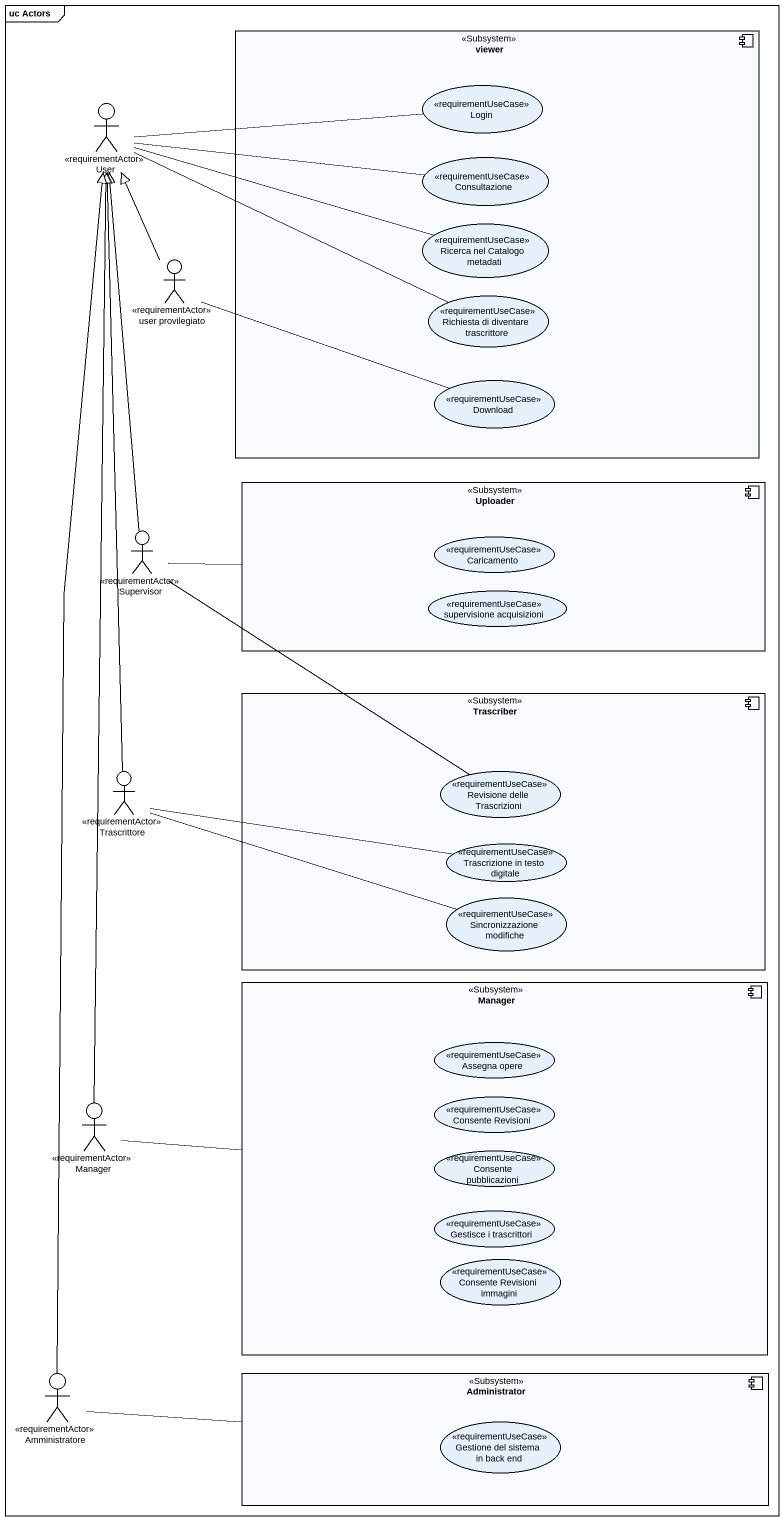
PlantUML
@startuml
mainframe uc Actors
component viewer <<Subsystem>> {
  usecase Login <<requirementUseCase>>
  usecase Consultazione <<requirementUseCase>>
  usecase "Ricerca nel Catalogo metadati" as Ricerca_nel_Catalogo <<requirementUseCase>>
  usecase "Richiesta di diventare trascrittore" as Richiesta_di_diventare <<requirementUseCase>>
  usecase Download <<requirementUseCase>>
}
actor User <<requirementActor>>
actor "user provilegiato" as user_provilegiato <<requirementActor>>
component Uploader <<Subsystem>> {
  usecase Caricamento <<requirementUseCase>>
  usecase "supervisione acquisizioni" as supervisione_acquisizioni <<requirementUseCase>>
}
actor Supervisor <<requirementActor>>
component Trascriber <<Subsystem>> {
  usecase "Revisione delle Trascrizioni" as Revisione_delle_Trascrizioni <<requirementUseCase>>
  usecase "Trascrizione in testo digitale" as Trascrizione_in_testo <<requirementUseCase>>
  usecase "Sincronizzazione modifiche" as Sincronizzazione_modifiche <<requirementUseCase>>
}
actor Trascrittore <<requirementActor>>
component Manager <<Subsystem>> {
  usecase "Assegna opere" as Assegna_opere <<requirementUseCase>>
  usecase "Consente Revisioni" as Consente_Revisioni <<requirementUseCase>>
  usecase "Consente pubblicazioni" as Consente_pubblicazioni <<requirementUseCase>>
  usecase "Gestisce i trascrittori" as Gestisce_i_trascrittori <<requirementUseCase>>
  usecase "Consente Revisioni immagini" as Consente_Revisioni_immagini <<requirementUseCase>>
}
actor "Manager" as Manager_2 <<requirementActor>>
actor Amministratore <<requirementActor>>
component Administrator <<Subsystem>> {
  usecase "Gestione del sistema in back end" as Gestione_del_sistema_in <<requirementUseCase>>
}
User -right- Login
User -right- Consultazione
User -right- Ricerca_nel_Catalogo
User -right- Richiesta_di_diventare
user_provilegiato -up-|> User
user_provilegiato -right- Download
Supervisor -up-|> User
Supervisor -right- Uploader
Supervisor -- Revisione_delle_Trascrizioni
Trascrittore -up-|> User
Trascrittore -right- Trascrizione_in_testo
Trascrittore -right- Sincronizzazione_modifiche
Manager_2 -up-|> User
Manager_2 -right- Manager
Amministratore -up-|> User
Amministratore -right- Administrator
@enduml
